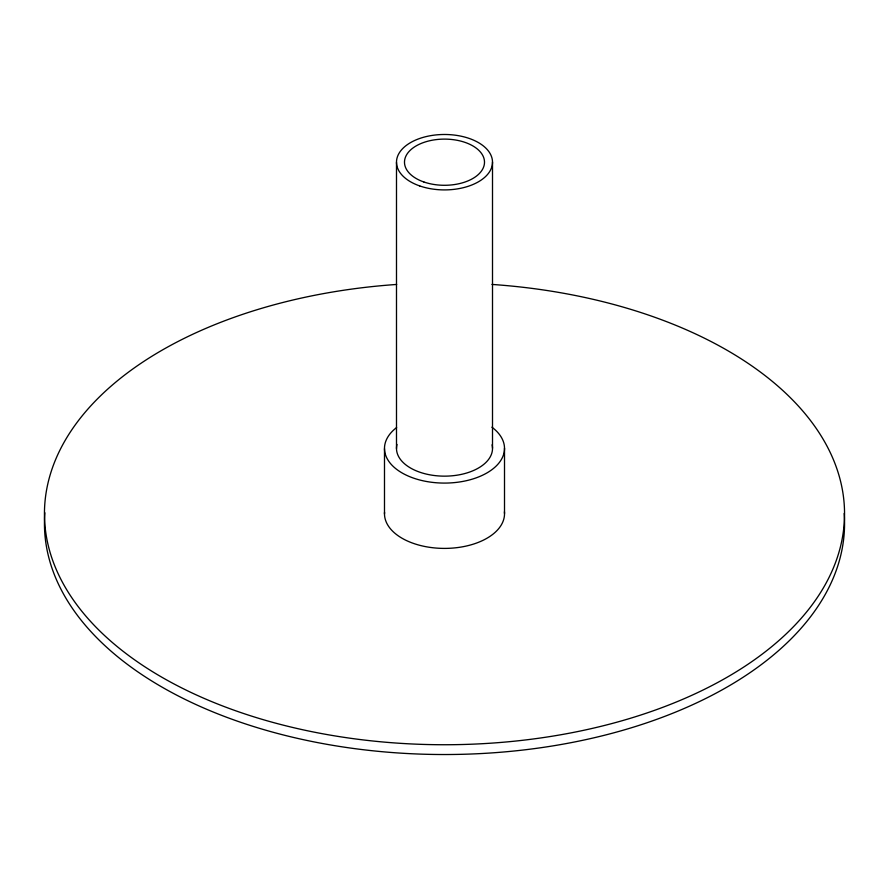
<?xml version="1.0" encoding="UTF-8"?>
<svg xmlns="http://www.w3.org/2000/svg" width="889" height="889" viewBox="0 0 889 889"><rect width="100%" height="100%" fill="white"/><g stroke="black" fill="none" stroke-linecap="round" stroke-linejoin="round"><path stroke-width="1.33" d="M504.508 448.212L504.508 513.542M492.506 162.02L492.506 448.256M396.494 162.365L396.494 448.612M384.493 448.656L384.493 513.975M844.172 513.442A400.05 230.973 0 0 1 443.933 754.528A400.05 230.973 0 0 1 44.883 512.786M491.961 284.424A400.05 230.973 0 0 1 782.82 637.024A400.05 230.973 0 0 1 106.369 637.202A400.05 230.973 0 0 1 396.672 284.447M504.419 511.808A60.008 34.649 0 0 1 444.878 548.402A60.008 34.649 0 0 1 384.548 512.242M491.917 427.198A60.008 34.649 0 0 1 485.305 473.837A60.008 34.649 0 0 1 404.251 474.137A60.008 34.649 0 0 1 396.627 427.542M492.095 444.789A48.006 27.715 0 0 1 444.2 476.148A48.006 27.715 0 0 1 396.994 444.444M423.853 181.978A40.005 23.092 0 0 0 484.494 162.631A40.005 23.092 0 0 0 425.153 141.984A40.005 23.092 0 0 0 423.853 181.978M419.719 185.934A48.006 27.715 0 0 0 492.495 162.72A48.006 27.715 0 0 0 421.286 137.939A48.006 27.715 0 0 0 419.719 185.934"/></g></svg>
